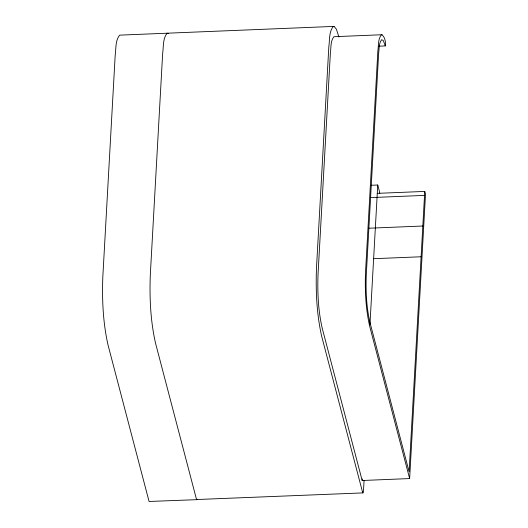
<?xml version="1.0" encoding="UTF-8"?>
<svg xmlns="http://www.w3.org/2000/svg" width="528" height="528" viewBox="0 0 528 528"><rect width="100%" height="100%" fill="white"/><g stroke="black" fill="none" stroke-linecap="round" stroke-linejoin="round"><path stroke-width="0.79" d="M378.767 46.18L385.315 45.91C385.836 42.121 385.077 37.316 382.015 34.736L333.94 36.703C330.37 41.019 331.175 47.5 330.396 52.774L318.041 274.217C317.374 292.248 318.186 310.517 322.199 328.159L362.162 480.5L409.642 478.566L425.502 194.271L424.756 191.426L377.276 193.354L377.368 193.71M369.943 324.773L377.744 185.005L371.21 185.269M362.162 480.5L362.254 478.883M364.063 480.506L363.488 490.862A4.409 0.64 87.7 0 1 363.356 492.122L362.967 492.901L196.634 499.528A5.63 0.818 87.7 0 1 196.343 498.755L155.555 343.279C150.48 320.951 149.457 297.825 150.302 275.002L162.65 53.559C163.64 46.873 162.624 38.676 167.138 33.211L168.67 33.634M424.756 191.426L409.114 471.742L369.897 322.245C366.392 306.841 365.686 290.882 366.267 275.134L378.622 53.691C379.302 49.084 378.602 43.421 381.718 39.653L383.308 40.597L385.315 45.91M197.129 499.138L196.792 499.666L149.16 501.461A5.63 0.818 87.7 0 1 148.87 500.689L108.082 345.213C103.006 322.885 101.977 299.759 102.821 276.929L115.177 55.486C116.16 48.807 115.144 40.61 119.665 35.145L334.072 26.4L336.382 29.205L338.91 36.986M334.072 26.4L333.313 26.446C328.792 31.904 329.809 40.108 328.825 46.787L316.47 268.231C315.632 291.06 316.655 314.18 321.73 336.514L362.518 491.99M382.015 34.736L381.421 34.769C377.85 39.085 378.655 45.566 377.876 50.84L365.521 272.283C364.855 290.314 365.666 308.583 369.673 326.225L409.642 478.566M370.524 197.597L424.532 195.4M368.815 228.221L422.822 226.017M373.633 258.7L421.106 256.766M362.967 492.901L362.809 492.756A5.63 0.818 87.7 0 1 362.518 491.99M377.744 185.005L379.315 190.991A5.63 0.818 87.7 0 1 379.573 192.317L379.731 193.677"/></g></svg>
